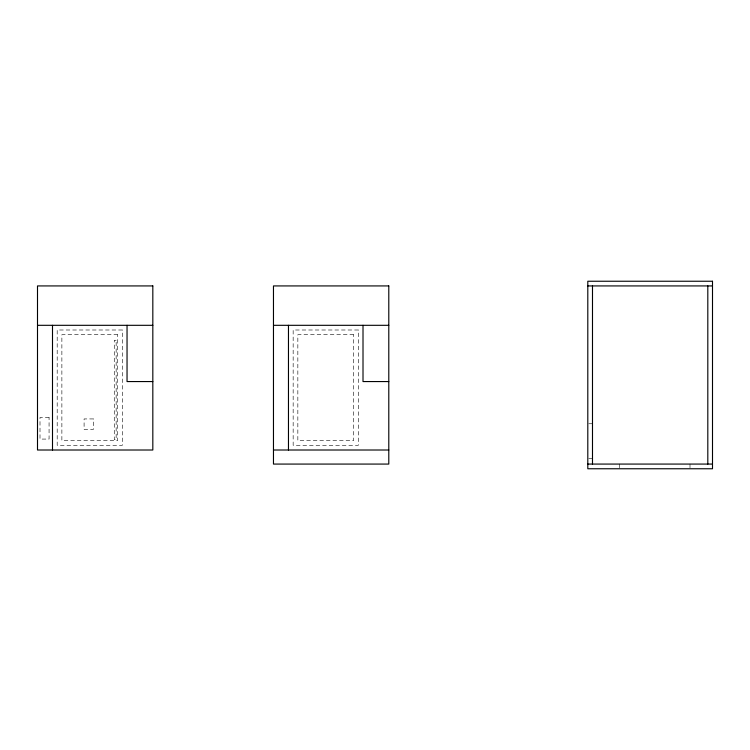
<?xml version="1.0" encoding="UTF-8"?>
<svg xmlns="http://www.w3.org/2000/svg" width="750" height="750" viewBox="0 0 750 750"><rect width="100%" height="100%" fill="white"/><g stroke="black" fill="none" stroke-linecap="round" stroke-linejoin="round"><path stroke-width="0.56" stroke-dasharray="3.75 2.81" d="M588.741 423.75L592.491 423.75M588.741 458.447L592.491 458.447M690 464.072L690 467.822M619.678 464.072L619.678 467.822M122.353 330L57.188 330L57.188 445.322L122.353 445.322L122.353 330M358.322 330L293.156 330L293.156 445.322L358.322 445.322L358.322 330M117.666 334.688L61.875 334.688L61.875 440.625L117.666 440.625L117.666 334.688M353.634 334.688L297.844 334.688L297.844 440.625L353.634 440.625L353.634 334.688M116.147 340.266L114.272 340.266L114.272 439.65L116.147 439.65L116.147 340.266M49.069 417.469L40.003 417.469L40.003 439.078L49.069 439.078L49.069 417.469M93.394 418.931L84.094 418.931L84.094 429.431L93.394 429.431L93.394 418.931"/><path stroke-width="1.12" d="M587.803 285.928L712.5 285.928M37.5 325.312L152.822 325.312M273.469 325.312L388.791 325.312M152.822 381.562L127.041 381.562L127.041 325.312M388.791 381.562L363.009 381.562L363.009 325.312M273.469 450.009L388.791 450.009M587.803 464.072L712.5 464.072M707.812 285.928L707.812 464.072M592.491 285.928L592.491 464.072M288.469 325.312L288.469 450.009M52.5 325.312L52.5 450.009M712.5 281.241L587.803 281.241L587.803 468.759L712.5 468.759L712.5 281.241M152.822 285.928L37.5 285.928L37.5 450.009L152.822 450.009L152.822 285.928M388.791 285.928L273.469 285.928L273.469 464.072L388.791 464.072L388.791 285.928"/></g></svg>
